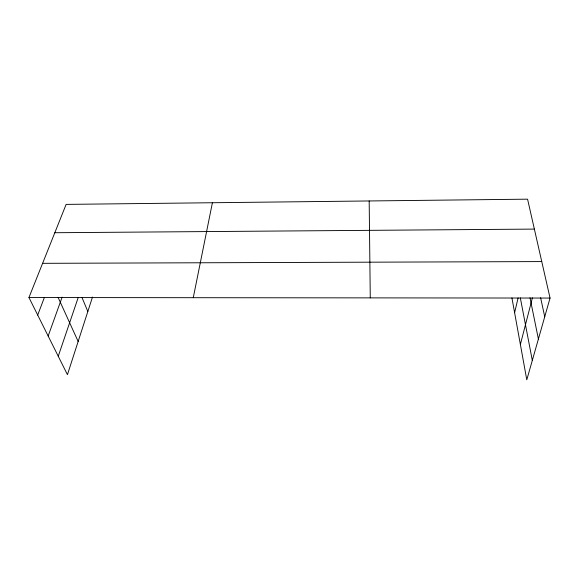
<?xml version="1.0" encoding="UTF-8"?>
<svg xmlns="http://www.w3.org/2000/svg" width="579" height="579" viewBox="0 0 579 579"><rect width="100%" height="100%" fill="white"/><g stroke="black" fill="none" stroke-linecap="round" stroke-linejoin="round"><path stroke-width="0.87" d="M193.27 297.693L212.406 202.737M514.608 312.725L518.104 297.939M520.376 344.498L532.412 297.809M92.488 297.078L67.432 374.664L28.95 297.526L66.129 204.394L527.57 199.169L550.05 298.062L526.789 379.831L511.93 297.946M58.247 356.244L78.187 297.592M48.158 336.023L62.119 297.172M37.7 315.063L44.33 297.628M54.817 232.729L534.374 229.096M42.6 263.329L541.756 261.578M28.95 297.526L550.05 298.062M58.074 297.338L78.151 341.472M81.965 297.497L87.834 311.495M540.62 297.751L544.73 316.764M530.009 297.787L538.398 339.033M520.333 297.91L532.311 360.428M369.178 200.964L370.271 297.874"/></g></svg>
